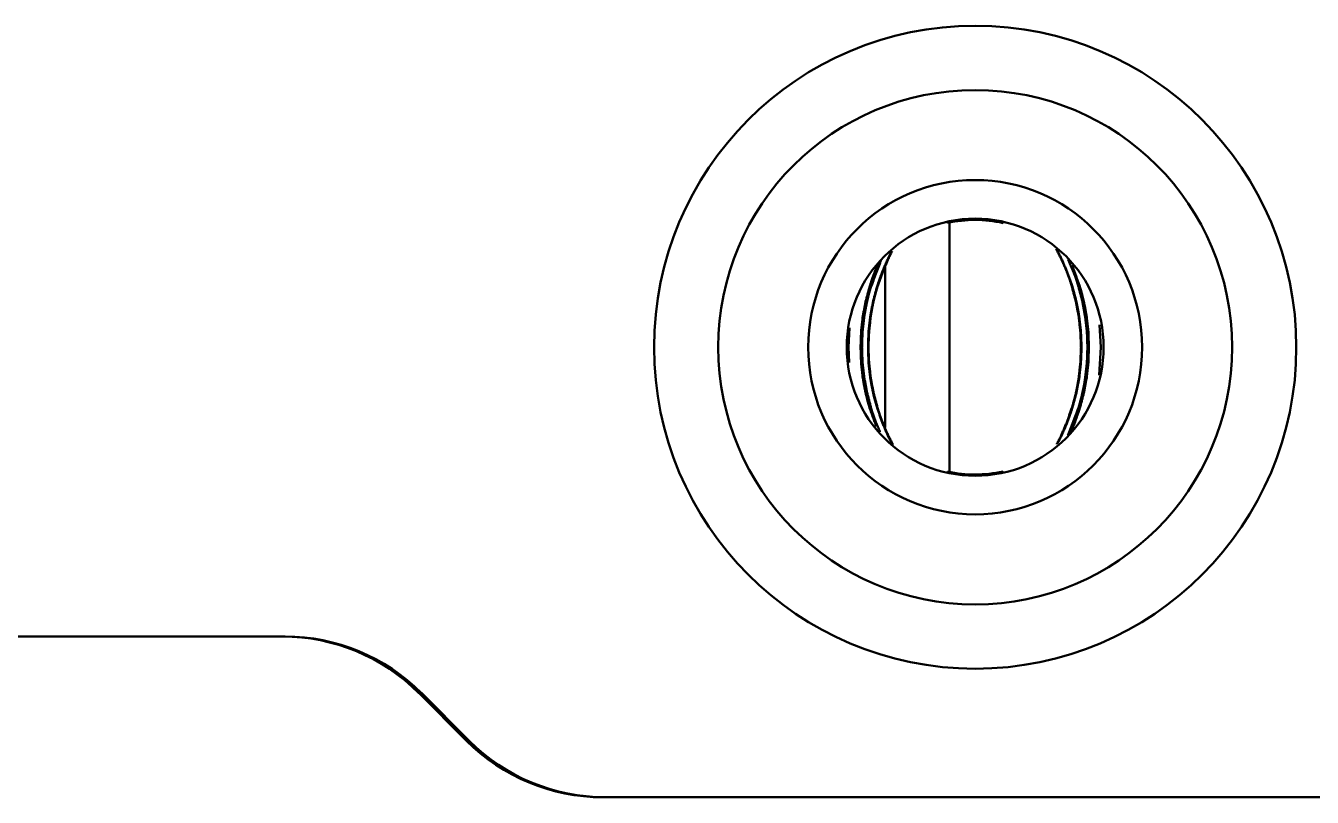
# Paper-space layout 'Layout1' of a CAD drawing. Header units: millimetres. Extents: x 37 to 380, y 30 to 264.
# Drawn here: x 148.24 to 158.25, y 156.85 to 162.85 of the extents above; entities that cross this region are included whole.
import ezdxf

# ---------------------------------------------------------------- set-up
doc = ezdxf.new("R2010")
doc.units = ezdxf.units.MM
doc.layers.add('170', color=7, linetype='Continuous', true_color=0xffffff)

psp = doc.layouts.get("Layout1")

# ---------------------------------------------------------------- linework, layer by layer
at = {"layer": '170', "color": 155, "linetype": 'Continuous', "lineweight": 50}
for p, q in [((155.413, 161.315), (155.413, 161.326)), ((155.428, 161.319), (155.428, 159.38)), ((155.845, 161.315), (155.845, 161.325)), ((154.928, 159.725), (154.928, 160.973)), ((154.65, 160.5), (154.643, 160.349)), ((156.606, 160.349), (156.597, 160.524)), ((154.643, 160.349), (154.648, 160.229)), ((156.592, 160.132), (156.606, 160.349)), ((155.413, 159.373), (155.413, 159.383)), ((155.845, 159.373), (155.845, 159.383)), ((150.237, 158.099), (139.47, 158.099)), ((139.47, 158.099), (150.257, 158.099)), ((151.669, 157.288), (151.297, 157.66)), ((151.317, 157.66), (151.689, 157.288)), ((158.527, 156.849), (152.729, 156.849)), ((152.749, 156.849), (158.507, 156.849))]:
    psp.add_line(p, q, dxfattribs=at)
for centre, radius, start, end in [((155.628, 160.349), 2.5, 360, 180), ((155.628, 160.349), 2, 360, 180), ((155.628, 160.349), 1.3, 0, 180), ((155.628, 160.349), 1, 0, 180), ((155.628, 160.349), 0.99, 77.3165, 102.5524), ((155.628, 160.349), 2.5, 180, 360), ((155.628, 160.349), 2, 180, 360), ((155.628, 160.349), 1.3, 180, 0), ((155.628, 160.349), 1, 180, 0), ((155.628, 160.349), 0.99, 257.4476, 282.6835), ((150.237, 156.599), 1.5, 45, 90), ((150.257, 156.599), 1.5, 45, 90), ((152.729, 158.349), 1.5, 225, 270), ((152.749, 158.349), 1.5, 225, 270)]:
    psp.add_arc(centre, radius, start, end, dxfattribs=at)
for points, knots in [([(154.794, 160.349), (154.798, 160.469), (154.811, 160.587), (154.833, 160.704), (154.864, 160.82), (154.873, 160.848), (154.883, 160.877), (154.893, 160.905), (154.904, 160.933), (154.926, 160.988), (154.951, 161.043), (154.973, 161.087)], [0, 0, 0.156388, 0.311791, 0.467082, 0.62311, 0.662352, 0.701595, 0.74075, 0.779842, 0.85782, 0.935654, 1, 1]), ([(154.982, 161.095), (154.955, 161.043), (154.908, 160.934), (154.868, 160.821), (154.86, 160.792), (154.852, 160.763), (154.844, 160.734), (154.837, 160.705), (154.825, 160.646), (154.815, 160.588), (154.802, 160.469), (154.797, 160.349)], [0, 0, 0.075062, 0.228477, 0.382645, 0.421414, 0.460195, 0.498891, 0.537519, 0.61458, 0.691517, 0.845375, 1, 1]), ([(156.452, 160.349), (156.447, 160.469), (156.434, 160.587), (156.412, 160.704), (156.381, 160.819), (156.372, 160.848), (156.363, 160.876), (156.352, 160.905), (156.342, 160.933), (156.319, 160.988), (156.294, 161.042), (156.258, 161.113)], [0, 0, 0.150358, 0.299781, 0.449085, 0.599117, 0.636841, 0.674591, 0.712244, 0.749825, 0.824818, 0.899685, 1, 1]), ([(156.263, 161.111), (156.298, 161.042), (156.345, 160.933), (156.385, 160.821), (156.393, 160.792), (156.401, 160.763), (156.409, 160.734), (156.416, 160.705), (156.428, 160.646), (156.438, 160.587), (156.451, 160.469), (156.456, 160.349)], [0, 0, 0.097078, 0.24682, 0.397293, 0.435139, 0.472998, 0.510777, 0.548479, 0.623716, 0.698821, 0.849041, 1, 1]), ([(154.736, 160.349), (154.74, 160.469), (154.753, 160.587), (154.775, 160.704), (154.806, 160.82), (154.815, 160.848), (154.824, 160.877), (154.834, 160.905), (154.845, 160.933), (154.874, 161.003)], [0, 0, 0.178015, 0.354902, 0.531582, 0.709053, 0.753676, 0.798288, 0.84281, 0.88723, 1, 1]), ([(154.897, 161.029), (154.818, 160.821), (154.809, 160.792), (154.801, 160.763), (154.794, 160.734), (154.787, 160.705), (154.775, 160.646), (154.765, 160.588), (154.751, 160.469), (154.747, 160.349)], [0, 0, 0.317419, 0.360265, 0.403127, 0.445903, 0.488586, 0.573794, 0.658861, 0.828999, 1, 1]), ([(156.502, 160.349), (156.498, 160.469), (156.484, 160.587), (156.463, 160.704), (156.432, 160.819), (156.423, 160.848), (156.414, 160.876), (156.404, 160.905), (156.393, 160.933), (156.351, 161.03)], [0, 0, 0.170409, 0.339743, 0.508911, 0.678855, 0.721575, 0.764322, 0.806957, 0.849509, 1, 1]), ([(156.383, 160.987), (156.443, 160.821), (156.452, 160.792), (156.46, 160.763), (156.467, 160.734), (156.474, 160.705), (156.486, 160.646), (156.496, 160.587), (156.509, 160.469), (156.513, 160.349)], [0, 0, 0.270392, 0.316178, 0.361986, 0.407704, 0.453327, 0.544392, 0.635315, 0.817197, 1, 1]), ([(154.858, 159.733), (154.806, 159.877), (154.797, 159.906), (154.789, 159.935), (154.782, 159.964), (154.775, 159.993), (154.763, 160.052), (154.753, 160.111), (154.74, 160.229), (154.736, 160.349)], [0, 0, 0.243143, 0.290635, 0.338155, 0.385572, 0.432914, 0.527372, 0.621696, 0.810365, 1, 1]), ([(154.747, 160.349), (154.751, 160.229), (154.765, 160.111), (154.787, 159.994), (154.817, 159.879), (154.826, 159.85), (154.836, 159.821), (154.846, 159.793), (154.856, 159.765), (154.887, 159.692)], [0, 0, 0.177138, 0.353146, 0.529004, 0.705658, 0.75008, 0.794496, 0.83883, 0.883057, 1, 1]), ([(154.982, 159.594), (154.951, 159.655), (154.904, 159.765), (154.865, 159.877), (154.856, 159.906), (154.848, 159.935), (154.84, 159.964), (154.834, 159.993), (154.821, 160.052), (154.811, 160.111), (154.798, 160.229), (154.794, 160.349)], [0, 0, 0.087139, 0.238522, 0.390661, 0.428924, 0.467201, 0.505392, 0.543515, 0.619573, 0.69551, 0.847376, 1, 1]), ([(154.797, 160.349), (154.802, 160.229), (154.815, 160.111), (154.837, 159.994), (154.868, 159.879), (154.877, 159.85), (154.887, 159.821), (154.897, 159.793), (154.908, 159.765), (154.93, 159.71), (154.955, 159.656), (154.988, 159.592)], [0, 0, 0.15203, 0.303107, 0.454077, 0.605778, 0.64393, 0.682088, 0.720156, 0.758156, 0.833986, 0.90969, 1, 1]), ([(156.263, 159.595), (156.294, 159.656), (156.341, 159.765), (156.381, 159.878), (156.389, 159.907), (156.397, 159.936), (156.405, 159.965), (156.412, 159.994), (156.424, 160.052), (156.434, 160.111), (156.447, 160.229), (156.452, 160.349)], [0, 0, 0.087638, 0.238969, 0.391029, 0.429274, 0.467532, 0.505704, 0.543796, 0.619817, 0.695705, 0.84748, 1, 1]), ([(156.456, 160.349), (156.451, 160.229), (156.438, 160.111), (156.416, 159.994), (156.385, 159.879), (156.376, 159.85), (156.366, 159.822), (156.356, 159.794), (156.346, 159.766), (156.323, 159.711), (156.298, 159.656), (156.271, 159.603)], [0, 0, 0.154211, 0.307463, 0.460584, 0.614445, 0.653128, 0.691837, 0.730446, 0.768986, 0.845876, 0.922634, 1, 1]), ([(156.348, 159.662), (156.432, 159.878), (156.44, 159.907), (156.448, 159.936), (156.456, 159.965), (156.462, 159.994), (156.475, 160.052), (156.484, 160.111), (156.498, 160.229), (156.502, 160.349)], [0, 0, 0.326404, 0.368689, 0.410991, 0.453203, 0.49533, 0.57941, 0.66335, 0.831255, 1, 1]), ([(156.513, 160.349), (156.509, 160.229), (156.496, 160.111), (156.474, 159.994), (156.444, 159.879), (156.435, 159.85), (156.425, 159.822), (156.415, 159.794), (156.405, 159.766), (156.365, 159.673)], [0, 0, 0.171609, 0.342128, 0.512459, 0.683544, 0.726543, 0.769568, 0.812479, 0.855299, 1, 1])]:
    psp.add_open_spline(points, degree=1, knots=knots, dxfattribs=at)

doc.saveas('drawing.dxf')
